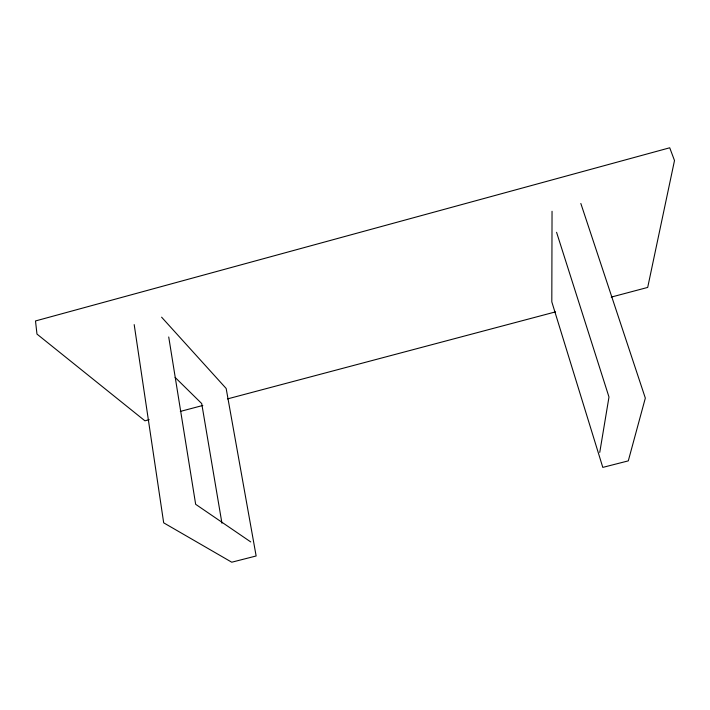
<?xml version="1.0" encoding="UTF-8"?>
<svg xmlns="http://www.w3.org/2000/svg" width="710" height="710" viewBox="0 0 710 710"><rect width="100%" height="100%" fill="white"/><g stroke="black" fill="none" stroke-linecap="round" stroke-linejoin="round"><path stroke-width="1.06" d="M552.043 211.278L551.812 301.865L602.799 467.393L628.288 460.879L645.328 398.106L580.833 203.468M599.755 452.412L608.985 397.023L556.569 232.294M149.215 419.681L144.929 420.817L36.973 334.082L35.5 320.955L669.725 147.786L674.5 160.531L647.697 287.426L611.248 297.099M180.304 411.427L202.811 405.463M227.466 398.913L555.504 311.885M250.736 541.925L195.658 504.304L168.723 336.975M175.121 377.4L201.711 403.555L221.937 523.208M161.596 317.175L226.162 388.468L256.141 555.983L231.744 562.213L163.682 522.826L134.19 324.603"/></g></svg>
